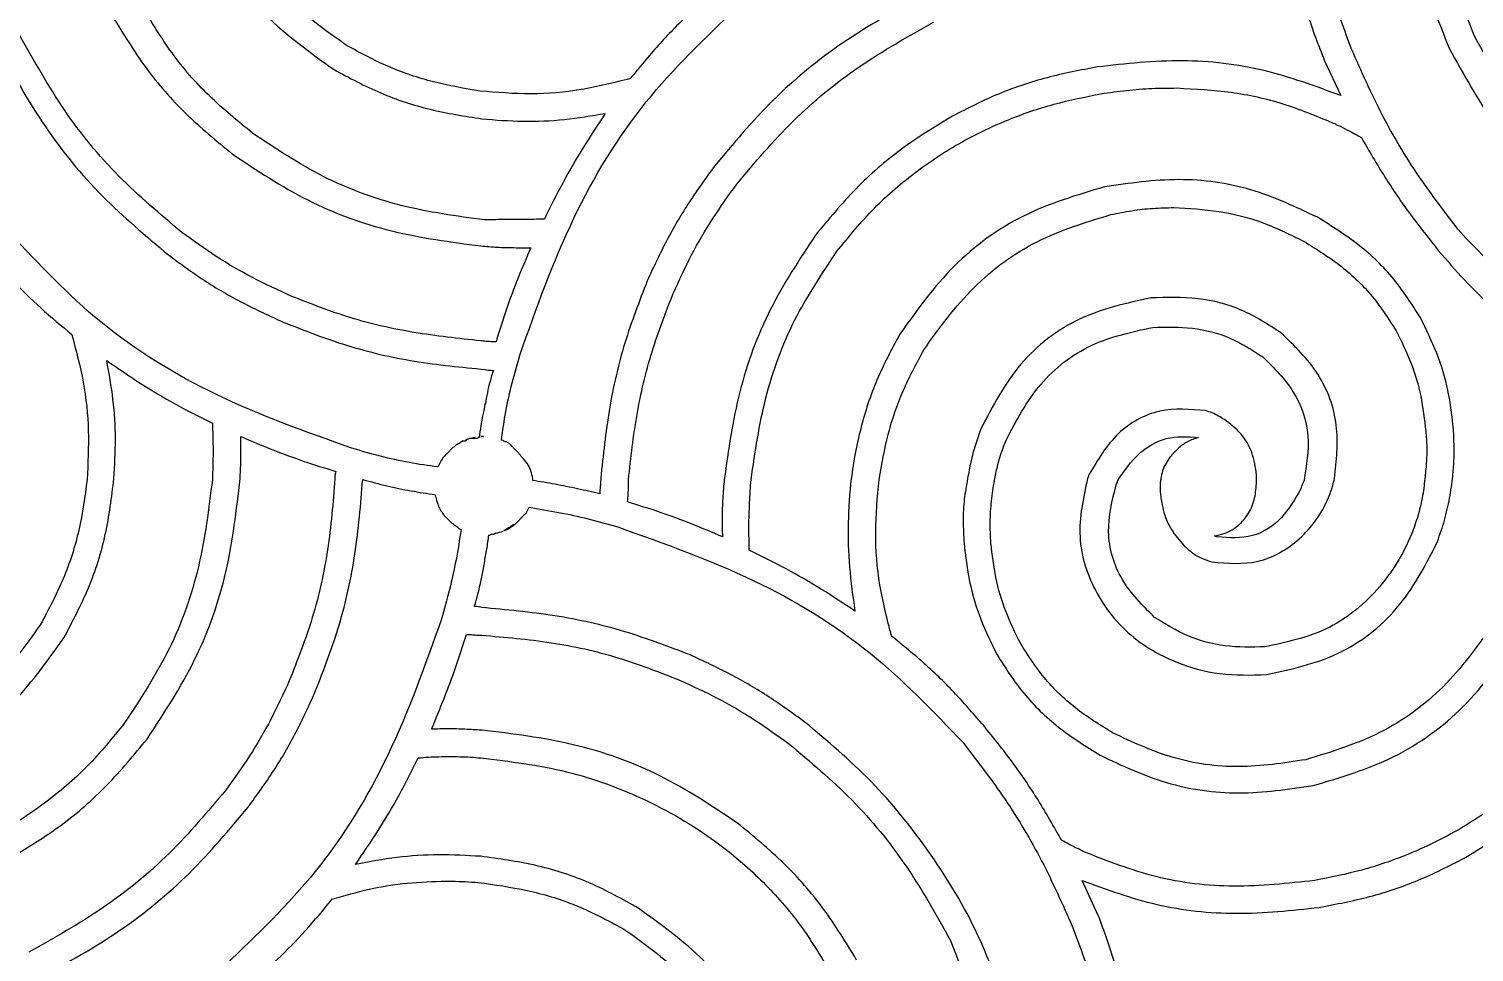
# Model space of a CAD drawing. Extents: x 0 to 371, y 0 to 260.
# Drawn here: x 85.88 to 128.61, y 94.83 to 122.12 of the extents above; entities that cross this region are included whole.
import ezdxf

# ---------------------------------------------------------------- set-up
doc = ezdxf.new("R2010")
doc.units = 0
doc.layers.add('Layer_1', color=7, linetype='CONTINUOUS')

msp = doc.modelspace()

# ---------------------------------------------------------------- linework, layer by layer
at = {"layer": 'Layer_1', "color": 7}
for points in [[(124.195518, 121.179373), (124.671459, 120.147395)], [(99.377396, 111.01927), (99.377396, 111.045625)], [(98.769163, 109.934582), (98.742292, 109.934582), (98.715937, 109.934582)], [(98.795519, 109.960937), (98.821874, 109.960937)], [(98.980521, 110.013647), (98.954165, 110.013647)], [(99.112812, 110.013647), (99.086457, 110.013647), (99.060102, 110.013647), (99.006876, 110.013647)], [(99.192394, 110.040002), (99.166038, 110.040002)], [(99.324685, 110.066873), (99.245104, 110.066873)], [(99.880207, 109.960937), (99.853852, 109.960937)], [(100.250727, 109.696353), (100.171146, 109.775419), (100.118435, 109.828645)], [(98.398644, 109.722709), (98.266352, 109.590417)], [(100.779894, 108.770312), (100.779894, 108.823022)], [(122.184788, 108.796667), (122.184788, 108.928959)], [(100.462084, 107.685623), (100.541665, 107.764689)], [(100.594376, 107.817915), (100.673957, 107.976562), (100.673957, 107.976562)], [(100.250727, 107.47375), (100.277082, 107.500105), (100.356663, 107.579687)], [(99.483332, 107.156457), (99.509687, 107.156457)], [(117.501354, 95.911665), (117.025413, 96.943127)]]:
    msp.add_lwpolyline(points, dxfattribs=at)
for points in [[(119.832478, 120.371672)], [(119.735842, 116.835452)], [(92.15458, 110.066873)], [(98.715937, 109.934582)], [(99.008942, 110.016232)], [(99.304532, 110.077726)], [(95.75281, 108.796667)], [(100.224372, 107.47375)], [(98.821874, 104.219169)], [(98.319062, 100.608019)], [(98.213126, 96.92349)]]:
    msp.add_lwpolyline(points, close=True, dxfattribs=at)
for points, knots in [([(126.682705, 132.50323), (126.502097, 131.241141), (126.142424, 128.727741), (126.527786, 124.958253), (127.432894, 122.665202), (127.87333, 121.549377)], [0, 0, 0, 0, 3.817741, 7.602876, 11.19059, 11.19059, 11.19059, 11.19059]), ([(128.613854, 121.919897), (128.185827, 123.022584), (127.304519, 125.293021), (126.984326, 129.023116), (127.382311, 131.499637), (127.581875, 132.741458)], [0, 0, 0, 0, 3.536436, 7.28153, 11.048228, 11.048228, 11.048228, 11.048228]), ([(90.540209, 126.973335), (90.787374, 126.156789), (91.27914, 124.532166), (92.808948, 122.41169), (94.20088, 121.418034), (94.905834, 120.91479)], [0, 0, 0, 0, 2.54814, 5.069855, 7.657553, 7.657553, 7.657553, 7.657553]), ([(95.276354, 121.628958), (94.633986, 122.08803), (93.36206, 122.997017), (91.961497, 124.931037), (91.508345, 126.415111), (91.281249, 127.158853)], [0, 0, 0, 0, 2.359118, 4.671187, 6.993908, 6.993908, 6.993908, 6.993908]), ([(124.989268, 121.523022), (124.783498, 122.077503), (124.363987, 123.207944), (123.945323, 125.011672), (123.795552, 126.257839), (123.719062, 126.89427)], [0, 0, 0, 0, 1.773057, 3.6148, 5.537175, 5.537175, 5.537175, 5.537175]), ([(106.309788, 123.375105), (105.994895, 123.100777), (105.360333, 122.547961), (104.476067, 121.636327), (103.935257, 120.979639), (103.663955, 120.650206)], [0, 0, 0, 0, 1.252549, 2.524089, 3.804093, 3.804093, 3.804093, 3.804093]), ([(112.262913, 123.084167), (111.475333, 122.645181), (109.911929, 121.773761), (107.839861, 120.075605), (106.71015, 118.725677), (106.150626, 118.057083)], [0, 0, 0, 0, 2.701966, 5.363601, 7.975465, 7.975465, 7.975465, 7.975465]), ([(123.480834, 123.34875), (123.545691, 123.097776), (123.673899, 122.601652), (123.91319, 121.877274), (124.101831, 121.410963), (124.195518, 121.179373)], [0, 0, 0, 0, 0.777527, 1.537008, 2.286358, 2.286358, 2.286358, 2.286358]), ([(92.498229, 119.035835), (92.058829, 119.393919), (91.186581, 120.104747), (90.073463, 121.380558), (89.50258, 122.340082), (89.217293, 122.819583)], [0, 0, 0, 0, 1.698781, 3.372238, 5.043883, 5.043883, 5.043883, 5.043883]), ([(100.409374, 112.500834), (100.891405, 113.861334), (101.824533, 116.495023), (103.960063, 120.013999), (105.862279, 121.831381), (106.785729, 122.713647)], [0, 0, 0, 0, 4.325799, 8.373986, 12.193383, 12.193383, 12.193383, 12.193383]), ([(88.370832, 122.475419), (88.68217, 121.962861), (89.303732, 120.93958), (90.49728, 119.577345), (91.423968, 118.812328), (91.889997, 118.427603)], [0, 0, 0, 0, 1.796894, 3.587356, 5.398685, 5.398685, 5.398685, 5.398685]), ([(106.812084, 117.527917), (107.349209, 118.167406), (108.429688, 119.453801), (110.405111, 121.067322), (111.887291, 121.898592), (112.632917, 122.316772)], [0, 0, 0, 0, 2.50184, 5.032695, 7.594725, 7.594725, 7.594725, 7.594725]), ([(90.407917, 116.099064), (89.768428, 116.636189), (88.482034, 117.716668), (86.868512, 119.692091), (86.037242, 121.17427), (85.619062, 121.919897)], [0, 0, 0, 0, 2.50184, 5.032695, 7.594725, 7.594725, 7.594725, 7.594725]), ([(133.402709, 116.099064), (132.763219, 116.636189), (131.476825, 117.716668), (129.863303, 119.692091), (129.032033, 121.17427), (128.613854, 121.919897)], [0, 0, 0, 0, 2.50184, 5.032695, 7.594725, 7.594725, 7.594725, 7.594725]), ([(84.983959, 121.549377), (85.422939, 120.761835), (86.294333, 119.19853), (87.992566, 117.126696), (89.342455, 115.997089), (90.011042, 115.437605)], [0, 0, 0, 0, 2.701851, 5.363294, 7.97507, 7.97507, 7.97507, 7.97507]), ([(99.218749, 120.279687), (98.759934, 120.359318), (97.840356, 120.51892), (96.507403, 120.965564), (95.68593, 121.408244), (95.276354, 121.628958)], [0, 0, 0, 0, 1.396029, 2.79799, 4.192053, 4.192053, 4.192053, 4.192053]), ([(128.216979, 116.099064), (127.791566, 116.649907), (126.937414, 117.755901), (125.851951, 119.574628), (125.278614, 120.869527), (124.989268, 121.523022)], [0, 0, 0, 0, 2.086879, 4.19008, 6.332929, 6.332929, 6.332929, 6.332929]), ([(127.87333, 121.549377), (128.312309, 120.761835), (129.183704, 119.19853), (130.881937, 117.126696), (132.231826, 115.997089), (132.900413, 115.437605)], [0, 0, 0, 0, 2.701851, 5.363294, 7.97507, 7.97507, 7.97507, 7.97507]), ([(117.474999, 120.993855), (116.976639, 120.898747), (115.982379, 120.709001), (114.537849, 120.226947), (113.638472, 119.768022), (113.188955, 119.538647)], [0, 0, 0, 0, 1.521205, 3.0349, 4.547437, 4.547437, 4.547437, 4.547437]), ([(124.671459, 120.147395), (123.924813, 120.423032), (122.414809, 120.980476), (119.955737, 121.268489), (118.311124, 121.08642), (117.474999, 120.993855)], [0, 0, 0, 0, 2.382382, 4.818091, 7.337064, 7.337064, 7.337064, 7.337064]), ([(94.905834, 120.91479), (95.358999, 120.671228), (96.266261, 120.183604), (97.744078, 119.703082), (98.762159, 119.540776), (99.271459, 119.459581)], [0, 0, 0, 0, 1.541296, 3.085767, 4.63181, 4.63181, 4.63181, 4.63181]), ([(103.663955, 120.650206), (103.182505, 120.528493), (102.218115, 120.284689), (100.717948, 120.157894), (99.720084, 120.238959), (99.218749, 120.279687)], [0, 0, 0, 0, 1.488322, 2.98125, 4.488631, 4.488631, 4.488631, 4.488631]), ([(109.775727, 115.543542), (110.133161, 115.982103), (110.842792, 116.852799), (112.130225, 117.945978), (113.467281, 118.813416), (114.83345, 119.458701), (116.183549, 119.921112), (117.115142, 120.107108), (117.580935, 120.200105)], [0, 0, 0, 0, 1.694248, 3.363666, 5.041543, 6.462666, 7.886398, 9.310103, 9.310103, 9.310103, 9.310103]), ([(117.580935, 120.200105), (117.833182, 120.23691), (118.333916, 120.309972), (119.08609, 120.367747), (119.584846, 120.37037), (119.832478, 120.371672)], [0, 0, 0, 0, 0.764629, 1.517859, 2.26062, 2.26062, 2.26062, 2.26062]), ([(119.832478, 120.371672), (120.366013, 120.343801), (121.421911, 120.288642), (122.968228, 119.949296), (123.929281, 119.551386), (124.406875, 119.353645)], [0, 0, 0, 0, 1.601314, 3.169101, 4.717874, 4.717874, 4.717874, 4.717874]), ([(99.271459, 119.459581), (99.67879, 119.427846), (100.493169, 119.364397), (101.718737, 119.416776), (102.52218, 119.551188), (102.922915, 119.618228)], [0, 0, 0, 0, 1.225051, 2.449256, 3.667467, 3.667467, 3.667467, 3.667467]), ([(102.922915, 119.618228), (102.705583, 119.287621), (102.268406, 118.622586), (101.66361, 117.582393), (101.304493, 116.859957), (101.123542, 116.495939)], [0, 0, 0, 0, 1.186835, 2.387384, 3.60669, 3.60669, 3.60669, 3.60669]), ([(113.188955, 119.538647), (112.676366, 119.227341), (111.653027, 118.605846), (110.290473, 117.412637), (109.525382, 116.485998), (109.140624, 116.019998)], [0, 0, 0, 0, 1.796934, 3.587419, 5.398736, 5.398736, 5.398736, 5.398736]), ([(124.406875, 119.353645), (124.508522, 119.308315), (124.708622, 119.219081), (124.99591, 119.061086), (125.185175, 118.956205), (125.280207, 118.903544)], [0, 0, 0, 0, 0.333736, 0.656986, 0.982968, 0.982968, 0.982968, 0.982968]), ([(99.35104, 116.469583), (98.525453, 116.583108), (96.885945, 116.808553), (94.543305, 117.67296), (93.178709, 118.582351), (92.498229, 119.035835)], [0, 0, 0, 0, 2.496034, 4.956791, 7.404469, 7.404469, 7.404469, 7.404469]), ([(125.280207, 118.903544), (125.507296, 118.512538), (125.959845, 117.733334), (126.72236, 116.620987), (127.278362, 115.919552), (127.55552, 115.569897)], [0, 0, 0, 0, 1.356194, 2.702651, 4.040972, 4.040972, 4.040972, 4.040972]), ([(91.889997, 118.427603), (92.618435, 117.942153), (94.080855, 116.967559), (96.597504, 116.051566), (98.35819, 115.819226), (99.245104, 115.702189)], [0, 0, 0, 0, 2.619892, 5.259724, 7.939254, 7.939254, 7.939254, 7.939254]), ([(106.150626, 118.057083), (105.899052, 117.709408), (105.389803, 117.005623), (104.724985, 115.872186), (104.352975, 115.071901), (104.166251, 114.67021)], [0, 0, 0, 0, 1.287007, 2.605232, 3.933695, 3.933695, 3.933695, 3.933695]), ([(104.933645, 114.300207), (105.109529, 114.682102), (105.459423, 115.441822), (106.088606, 116.522109), (106.571794, 117.193857), (106.812084, 117.527917)], [0, 0, 0, 0, 1.260923, 2.508409, 3.742495, 3.742495, 3.742495, 3.742495]), ([(123.983645, 116.549165), (123.33977, 116.852894), (122.044115, 117.464081), (119.859461, 117.76524), (118.416979, 117.554832), (117.686872, 117.448335)], [0, 0, 0, 0, 2.127579, 4.281279, 6.488593, 6.488593, 6.488593, 6.488593]), ([(117.686872, 117.448335), (116.869754, 117.206266), (115.24159, 116.723927), (113.124915, 115.183911), (112.131183, 113.789199), (111.62781, 113.08271)], [0, 0, 0, 0, 2.544261, 5.069616, 7.661989, 7.661989, 7.661989, 7.661989]), ([(117.871874, 116.62823), (118.078476, 116.67022), (118.489645, 116.753785), (119.113326, 116.823014), (119.528938, 116.831318), (119.735842, 116.835452)], [0, 0, 0, 0, 0.632289, 1.258348, 1.878993, 1.878993, 1.878993, 1.878993]), ([(119.735842, 116.835452), (120.185636, 116.811966), (121.080801, 116.765225), (122.389869, 116.427416), (123.18818, 116.031939), (123.58677, 115.83448)], [0, 0, 0, 0, 1.349252, 2.685235, 4.017437, 4.017437, 4.017437, 4.017437]), ([(101.123542, 116.495939), (100.913543, 116.4903), (100.503397, 116.479288), (99.912375, 116.486518), (99.531643, 116.475032), (99.35104, 116.469583)], [0, 0, 0, 0, 0.630175, 1.230779, 1.77278, 1.77278, 1.77278, 1.77278]), ([(112.341979, 112.633125), (112.80565, 113.274855), (113.721397, 114.542265), (115.648809, 115.948462), (117.129796, 116.401318), (117.871874, 116.62823)], [0, 0, 0, 0, 2.366487, 4.673792, 6.990994, 6.990994, 6.990994, 6.990994]), ([(127.026354, 113.585522), (126.777558, 113.973904), (126.271093, 114.764522), (125.227939, 115.768712), (124.403657, 116.285723), (123.983645, 116.549165)], [0, 0, 0, 0, 1.380479, 2.810201, 4.295596, 4.295596, 4.295596, 4.295596]), ([(95.435001, 109.722709), (94.075722, 110.206031), (91.451332, 111.139191), (87.963908, 113.26534), (86.185381, 115.159645), (85.328124, 116.072708)], [0, 0, 0, 0, 4.323942, 8.348332, 12.093101, 12.093101, 12.093101, 12.093101]), ([(93.636144, 114.220625), (93.254208, 114.396515), (92.494377, 114.746433), (91.41388, 115.37555), (90.74202, 115.858769), (90.407917, 116.099064)], [0, 0, 0, 0, 1.261043, 2.508744, 3.74294, 3.74294, 3.74294, 3.74294]), ([(109.140624, 116.019998), (108.668837, 115.305927), (107.718233, 113.867142), (106.813273, 111.398837), (106.566395, 109.668154), (106.44208, 108.796667)], [0, 0, 0, 0, 2.561757, 5.161691, 7.79882, 7.79882, 7.79882, 7.79882]), ([(123.58677, 115.83448), (123.9646, 115.599103), (124.705054, 115.137823), (125.640662, 114.241628), (126.091417, 113.534822), (126.312185, 113.188647)], [0, 0, 0, 0, 1.333712, 2.613745, 3.842465, 3.842465, 3.842465, 3.842465]), ([(138.429792, 109.722709), (137.069002, 110.206481), (134.43441, 111.143102), (130.92198, 113.285643), (129.100105, 115.18054), (128.216979, 116.099064)], [0, 0, 0, 0, 4.327962, 8.379261, 12.190518, 12.190518, 12.190518, 12.190518]), ([(84.613955, 115.569897), (84.868472, 115.274693), (85.380696, 114.680586), (86.232743, 113.851809), (86.844745, 113.340806), (87.153852, 113.08271)], [0, 0, 0, 0, 1.168937, 2.352526, 3.560394, 3.560394, 3.560394, 3.560394]), ([(90.011042, 115.437605), (90.357967, 115.180996), (91.057574, 114.663518), (92.196708, 114.006802), (92.996438, 113.63825), (93.397915, 113.45323)], [0, 0, 0, 0, 1.293785, 2.609043, 3.934954, 3.934954, 3.934954, 3.934954]), ([(99.245104, 115.702189), (99.406353, 115.687947), (99.732337, 115.659155), (100.226909, 115.64987), (100.559446, 115.649609), (100.726667, 115.649478)], [0, 0, 0, 0, 0.485489, 0.981475, 1.48318, 1.48318, 1.48318, 1.48318]), ([(100.726667, 115.649478), (100.597468, 115.353728), (100.336442, 114.756209), (99.993078, 113.828516), (99.795217, 113.192725), (99.695205, 112.871353)], [0, 0, 0, 0, 0.96809, 1.955878, 2.965508, 2.965508, 2.965508, 2.965508]), ([(107.23583, 108.796667), (107.355222, 109.608711), (107.592609, 111.223307), (108.434503, 113.532596), (109.330452, 114.875925), (109.775727, 115.543542)], [0, 0, 0, 0, 2.45932, 4.88989, 7.291338, 7.291338, 7.291338, 7.291338]), ([(127.55552, 115.569897), (127.810037, 115.274693), (128.322261, 114.680586), (129.174308, 113.851809), (129.78631, 113.340806), (130.095417, 113.08271)], [0, 0, 0, 0, 1.168937, 2.352526, 3.560394, 3.560394, 3.560394, 3.560394]), ([(104.166251, 114.67021), (103.930678, 114.061982), (103.452967, 112.828573), (103.003549, 110.860538), (102.862264, 109.508556), (102.790624, 108.823022)], [0, 0, 0, 0, 1.954953, 3.964393, 6.031377, 6.031377, 6.031377, 6.031377]), ([(99.245104, 112.897709), (98.584285, 112.967807), (97.282433, 113.105904), (95.392263, 113.530297), (94.21398, 113.993479), (93.636144, 114.220625)], [0, 0, 0, 0, 1.993065, 3.926454, 5.787037, 5.787037, 5.787037, 5.787037]), ([(103.610729, 108.796667), (103.682446, 109.440789), (103.82416, 110.713588), (104.26283, 112.563635), (104.712238, 113.727039), (104.933645, 114.300207)], [0, 0, 0, 0, 1.943386, 3.84017, 5.682105, 5.682105, 5.682105, 5.682105]), ([(119.062499, 114.167915), (118.337986, 114.00947), (116.896232, 113.69417), (115.071575, 112.286612), (114.38354, 110.970498), (114.035415, 110.304586)], [0, 0, 0, 0, 2.206894, 4.391638, 6.62917, 6.62917, 6.62917, 6.62917]), ([(122.898957, 113.135937), (122.525196, 113.377973), (121.773318, 113.864868), (120.435585, 114.206771), (119.524406, 114.180986), (119.062499, 114.167915)], [0, 0, 0, 0, 1.329611, 2.674722, 4.057669, 4.057669, 4.057669, 4.057669]), ([(93.397915, 113.45323), (94.019202, 113.20879), (95.280971, 112.712357), (97.294382, 112.24965), (98.678336, 112.117832), (99.377396, 112.051248)], [0, 0, 0, 0, 2.001068, 4.063969, 6.169537, 6.169537, 6.169537, 6.169537]), ([(114.776455, 109.960937), (115.079381, 110.537022), (115.677188, 111.67389), (117.247413, 112.896462), (118.491734, 113.16169), (119.115209, 113.294584)], [0, 0, 0, 0, 1.939237, 3.826964, 5.722687, 5.722687, 5.722687, 5.722687]), ([(119.115209, 113.294584), (119.507114, 113.304012), (120.279896, 113.322603), (121.413213, 113.03351), (122.052304, 112.624459), (122.36979, 112.421252)], [0, 0, 0, 0, 1.173339, 2.313662, 3.43938, 3.43938, 3.43938, 3.43938]), ([(128.005621, 110.27823), (127.961865, 110.662097), (127.874531, 111.428266), (127.537122, 112.543737), (127.197088, 113.237284), (127.026354, 113.585522)], [0, 0, 0, 0, 1.157468, 2.310219, 3.472746, 3.472746, 3.472746, 3.472746]), ([(87.153852, 113.08271), (87.277267, 112.616923), (87.524441, 111.684047), (87.67757, 110.239527), (87.628106, 109.27679), (87.603437, 108.796667)], [0, 0, 0, 0, 1.444352, 2.892737, 4.333651, 4.333651, 4.333651, 4.333651]), ([(99.695205, 112.871353), (99.648473, 112.871428), (99.551018, 112.871585), (99.40048, 112.876714), (99.29764, 112.89061), (99.245104, 112.897709)], [0, 0, 0, 0, 0.140215, 0.292407, 0.451348, 0.451348, 0.451348, 0.451348]), ([(111.62781, 113.08271), (111.390682, 112.640346), (110.916125, 111.755052), (110.450148, 110.314106), (110.178641, 108.894964), (110.088713, 107.519132), (110.123865, 106.207427), (110.244505, 105.341139), (110.304893, 104.907498)], [0, 0, 0, 0, 1.503159, 3.008232, 4.52133, 5.82768, 7.137317, 8.449956, 8.449956, 8.449956, 8.449956]), ([(124.486457, 108.823022), (124.544776, 109.350122), (124.662534, 110.414448), (124.087003, 111.999209), (123.297678, 112.754439), (122.898957, 113.135937)], [0, 0, 0, 0, 1.577662, 3.185635, 4.827022, 4.827022, 4.827022, 4.827022]), ([(126.312185, 113.188647), (126.465328, 112.877687), (126.769994, 112.259058), (127.06557, 111.25815), (127.144987, 110.571484), (127.185, 110.22552)], [0, 0, 0, 0, 1.038734, 2.066479, 3.110095, 3.110095, 3.110095, 3.110095]), ([(99.853852, 109.960937), (99.894522, 110.243723), (99.976323, 110.812504), (100.162524, 111.661013), (100.326688, 112.219523), (100.409374, 112.500834)], [0, 0, 0, 0, 0.856909, 1.723537, 2.60302, 2.60302, 2.60302, 2.60302]), ([(111.019062, 108.796667), (111.09843, 109.244452), (111.257133, 110.139847), (111.700273, 111.434544), (112.128429, 112.234255), (112.341979, 112.633125)], [0, 0, 0, 0, 1.363155, 2.725773, 4.081693, 4.081693, 4.081693, 4.081693]), ([(122.36979, 112.421252), (122.698272, 112.096502), (123.350998, 111.451191), (123.805494, 110.102851), (123.659146, 109.211248), (123.58677, 108.770312)], [0, 0, 0, 0, 1.374248, 2.730763, 4.057986, 4.057986, 4.057986, 4.057986]), ([(88.397187, 108.823022), (88.42017, 109.212908), (88.466163, 109.993158), (88.392334, 111.164804), (88.25456, 111.932738), (88.18583, 112.315832)], [0, 0, 0, 0, 1.170998, 2.343428, 3.510535, 3.510535, 3.510535, 3.510535]), ([(88.18583, 112.315832), (88.51185, 112.08921), (89.170553, 111.631334), (90.212754, 111.010987), (90.941392, 110.646792), (91.307604, 110.463748)], [0, 0, 0, 0, 1.190936, 2.406212, 3.634185, 3.634185, 3.634185, 3.634185]), ([(99.377396, 112.051248), (99.403703, 112.04411), (99.455724, 112.029995), (99.536151, 112.02462), (99.589169, 112.024458), (99.615624, 112.024377)], [0, 0, 0, 0, 0.08158, 0.161318, 0.240727, 0.240727, 0.240727, 0.240727]), ([(99.615624, 112.024377), (99.581978, 111.916327), (99.514016, 111.698075), (99.435499, 111.36209), (99.396805, 111.133788), (99.377396, 111.01927)], [0, 0, 0, 0, 0.339427, 0.685611, 1.034027, 1.034027, 1.034027, 1.034027]), ([(99.377396, 111.045625), (99.352786, 110.933398), (99.304137, 110.711549), (99.244881, 110.375753), (99.209971, 110.152443), (99.192394, 110.040002)], [0, 0, 0, 0, 0.344647, 0.681297, 1.022721, 1.022721, 1.022721, 1.022721]), ([(120.676354, 110.833752), (120.21835, 110.873897), (119.291121, 110.955172), (117.977361, 110.21629), (117.488573, 109.384048), (117.23677, 108.955314)], [0, 0, 0, 0, 1.356337, 2.745907, 4.222353, 4.222353, 4.222353, 4.222353]), ([(121.231875, 110.569169), (121.174641, 110.604759), (121.057358, 110.677688), (120.871852, 110.768233), (120.740562, 110.812234), (120.676354, 110.833752)], [0, 0, 0, 0, 0.202151, 0.414237, 0.617239, 0.617239, 0.617239, 0.617239]), ([(91.307604, 110.463748), (91.31466, 110.278553), (91.328769, 109.908241), (91.328769, 109.352174), (91.31466, 108.981862), (91.307604, 108.796667)], [0, 0, 0, 0, 0.555958, 1.111683, 1.667641, 1.667641, 1.667641, 1.667641]), ([(114.035415, 110.304586), (113.977179, 110.144019), (113.860605, 109.822603), (113.728798, 109.326831), (113.668584, 108.990723), (113.63854, 108.823022)], [0, 0, 0, 0, 0.512246, 1.025391, 1.536387, 1.536387, 1.536387, 1.536387]), ([(122.184788, 108.928959), (122.149829, 109.154851), (122.081976, 109.593294), (121.745573, 110.179783), (121.402843, 110.439575), (121.231875, 110.569169)], [0, 0, 0, 0, 0.682348, 1.324395, 1.963469, 1.963469, 1.963469, 1.963469]), ([(127.97875, 108.823022), (127.992967, 108.981976), (128.021536, 109.301395), (128.026363, 109.787507), (128.012591, 110.113325), (128.005621, 110.27823)], [0, 0, 0, 0, 0.478613, 0.961775, 1.45692, 1.45692, 1.45692, 1.45692]), ([(92.127709, 108.823022), (92.134864, 108.957922), (92.149377, 109.231535), (92.154283, 109.646368), (92.154481, 109.926066), (92.15458, 110.066873)], [0, 0, 0, 0, 0.405228, 0.82191, 1.244345, 1.244345, 1.244345, 1.244345]), ([(92.15458, 110.066873), (92.456668, 109.937934), (93.063598, 109.67888), (93.999232, 109.333636), (94.637386, 109.135014), (94.95906, 109.034895)], [0, 0, 0, 0, 0.985276, 1.979536, 2.990115, 2.990115, 2.990115, 2.990115]), ([(98.715937, 109.934582), (98.700456, 109.92593), (98.670945, 109.909437), (98.628092, 109.88121), (98.595458, 109.855669), (98.563144, 109.851114), (98.551452, 109.832503), (98.51767, 109.828079), (98.484394, 109.795391), (98.446024, 109.754337), (98.414502, 109.733294), (98.398644, 109.722709)], [0, 0, 0, 0, 0.053143, 0.101304, 0.154447, 0.175152, 0.193767, 0.214472, 0.271333, 0.327498, 0.384359, 0.384359, 0.384359, 0.384359]), ([(98.715937, 109.934582), (98.709074, 109.9348), (98.696831, 109.93519), (98.681005, 109.92604), (98.650911, 109.901524), (98.685797, 109.913223), (98.694932, 109.929951), (98.708707, 109.932988), (98.715937, 109.934582)], [0, 0, 0, 0, 0.019575, 0.034916, 0.061983, 0.082733, 0.101519, 0.122268, 0.122268, 0.122268, 0.122268]), ([(98.821874, 109.960937), (98.815799, 109.954276), (98.806294, 109.943856), (98.787655, 109.933582), (98.775819, 109.934222), (98.769163, 109.934582)], [0, 0, 0, 0, 0.026976, 0.042203, 0.061771, 0.061771, 0.061771, 0.061771]), ([(98.954165, 110.013647), (98.938855, 110.01245), (98.911563, 110.010317), (98.878317, 109.993551), (98.851011, 109.987848), (98.827834, 109.983111), (98.815883, 109.965114), (98.802543, 109.962378), (98.795519, 109.960937)], [0, 0, 0, 0, 0.045619, 0.081318, 0.10962, 0.130325, 0.14894, 0.169645, 0.169645, 0.169645, 0.169645]), ([(99.006876, 110.013647), (99.006992, 110.014045), (99.007222, 110.014831), (99.008421, 110.015157), (99.010588, 110.019178), (98.997599, 110.013598), (98.990485, 110.014262), (98.983835, 110.013852), (98.980521, 110.013647)], [0, 0, 0, 0, 0.001161, 0.002291, 0.003408, 0.012953, 0.022488, 0.031965, 0.031965, 0.031965, 0.031965]), ([(99.008942, 110.016232), (99.014833, 110.017199), (99.027005, 110.019196), (99.0422, 110.025442), (99.071528, 110.044709), (99.035444, 110.038692), (99.016571, 110.035105), (99.011428, 110.022383), (99.008942, 110.016232)], [0, 0, 0, 0, 0.017369, 0.035891, 0.057474, 0.081226, 0.100817, 0.119155, 0.119155, 0.119155, 0.119155]), ([(99.166038, 110.040002), (99.164349, 110.032875), (99.160914, 110.018382), (99.136202, 110.013576), (99.121116, 110.013622), (99.112812, 110.013647)], [0, 0, 0, 0, 0.020209, 0.041098, 0.066674, 0.066674, 0.066674, 0.066674]), ([(99.245104, 110.066873), (99.251777, 110.067783), (99.265305, 110.069628), (99.284175, 110.077931), (99.297842, 110.077794), (99.304532, 110.077726)], [0, 0, 0, 0, 0.020149, 0.040847, 0.060698, 0.060698, 0.060698, 0.060698]), ([(99.304532, 110.077726), (99.306791, 110.07718), (99.311519, 110.076035), (99.318486, 110.072431), (99.322532, 110.068803), (99.324685, 110.066873)], [0, 0, 0, 0, 0.006958, 0.014564, 0.023215, 0.023215, 0.023215, 0.023215]), ([(100.012499, 109.907711), (99.996797, 109.909248), (99.966055, 109.912259), (99.923938, 109.936977), (99.895552, 109.95253), (99.880207, 109.960937)], [0, 0, 0, 0, 0.046733, 0.091501, 0.144175, 0.144175, 0.144175, 0.144175]), ([(100.118435, 109.828645), (100.109429, 109.83759), (100.090372, 109.856518), (100.055672, 109.884338), (100.027845, 109.899402), (100.012499, 109.907711)], [0, 0, 0, 0, 0.038081, 0.080573, 0.132824, 0.132824, 0.132824, 0.132824]), ([(114.43229, 108.770312), (114.460377, 108.908837), (114.515794, 109.182157), (114.62674, 109.581661), (114.72686, 109.835297), (114.776455, 109.960937)], [0, 0, 0, 0, 0.424009, 0.8366, 1.2416, 1.2416, 1.2416, 1.2416]), ([(118.110102, 108.823022), (118.288869, 109.077132), (118.647025, 109.586234), (119.497541, 110.107188), (120.139696, 110.062593), (120.464997, 110.040002)], [0, 0, 0, 0, 0.929904, 1.863034, 2.821039, 2.821039, 2.821039, 2.821039]), ([(120.464997, 110.040002), (120.353829, 110.003203), (120.131387, 109.929568), (119.847457, 109.718268), (119.694164, 109.54446), (119.61802, 109.458125)], [0, 0, 0, 0, 0.349447, 0.699231, 1.044459, 1.044459, 1.044459, 1.044459]), ([(127.185, 110.22552), (127.197484, 110.067181), (127.222282, 109.752668), (127.206323, 109.283528), (127.174423, 108.975414), (127.158645, 108.823022)], [0, 0, 0, 0, 0.476174, 0.945835, 1.405453, 1.405453, 1.405453, 1.405453]), ([(97.975413, 109.167187), (97.692583, 109.207859), (97.123678, 109.289671), (96.274991, 109.475841), (95.716356, 109.64002), (95.435001, 109.722709)], [0, 0, 0, 0, 0.857041, 1.723912, 2.603523, 2.603523, 2.603523, 2.603523]), ([(98.266352, 109.590417), (98.225528, 109.55153), (98.142936, 109.472857), (98.054111, 109.323415), (98.001862, 109.219691), (97.975413, 109.167187)], [0, 0, 0, 0, 0.168378, 0.340647, 0.517242, 0.517242, 0.517242, 0.517242]), ([(100.462084, 109.458125), (100.442367, 109.48501), (100.401449, 109.540801), (100.328433, 109.618305), (100.276948, 109.670016), (100.250727, 109.696353)], [0, 0, 0, 0, 0.099931, 0.207379, 0.318905, 0.318905, 0.318905, 0.318905]), ([(100.779894, 108.823022), (100.765922, 108.900526), (100.737896, 109.055989), (100.626716, 109.274442), (100.518002, 109.395736), (100.462084, 109.458125)], [0, 0, 0, 0, 0.235376, 0.472138, 0.722905, 0.722905, 0.722905, 0.722905]), ([(119.61802, 109.458125), (119.575761, 109.394549), (119.490886, 109.266863), (119.394745, 109.053665), (119.367286, 108.900346), (119.353437, 108.823022)], [0, 0, 0, 0, 0.228959, 0.459846, 0.694772, 0.694772, 0.694772, 0.694772]), ([(94.95906, 109.034895), (94.951987, 109.010879), (94.93858, 108.965358), (94.932587, 108.893739), (94.932665, 108.847204), (94.932705, 108.823022)], [0, 0, 0, 0, 0.074913, 0.141994, 0.21457, 0.21457, 0.21457, 0.21457]), ([(87.603437, 108.796667), (87.536518, 108.296084), (87.402703, 107.295085), (86.937506, 105.845331), (86.464143, 104.955089), (86.22781, 104.510623)], [0, 0, 0, 0, 1.513325, 3.026145, 4.534517, 4.534517, 4.534517, 4.534517]), ([(86.915624, 104.113748), (87.174823, 104.601803), (87.693201, 105.577874), (88.192082, 107.172692), (88.328704, 108.271987), (88.397187, 108.823022)], [0, 0, 0, 0, 1.655627, 3.311125, 4.974999, 4.974999, 4.974999, 4.974999]), ([(91.307604, 108.796667), (91.200687, 107.931958), (90.988092, 106.212564), (90.124137, 103.747425), (89.18305, 102.313416), (88.714997, 101.600207)], [0, 0, 0, 0, 2.610138, 5.190017, 7.742731, 7.742731, 7.742731, 7.742731]), ([(89.376455, 101.12375), (89.877561, 101.889113), (90.882984, 103.424746), (91.814457, 106.059559), (92.022907, 107.898476), (92.127709, 108.823022)], [0, 0, 0, 0, 2.738092, 5.493738, 8.280049, 8.280049, 8.280049, 8.280049]), ([(94.932705, 108.823022), (94.8752, 108.120171), (94.761863, 106.73494), (94.318277, 104.719602), (93.825604, 103.462688), (93.582917, 102.843542)], [0, 0, 0, 0, 2.114459, 4.167329, 6.160255, 6.160255, 6.160255, 6.160255]), ([(94.350312, 102.526248), (94.60194, 103.176312), (95.113664, 104.498316), (95.575468, 106.610975), (95.693261, 108.062737), (95.75281, 108.796667)], [0, 0, 0, 0, 2.089101, 4.248504, 6.456336, 6.456336, 6.456336, 6.456336]), ([(95.75281, 108.796667), (95.990226, 108.731426), (96.462044, 108.601771), (97.178957, 108.458939), (97.657453, 108.384277), (97.895832, 108.347082)], [0, 0, 0, 0, 0.738448, 1.467523, 2.191318, 2.191318, 2.191318, 2.191318]), ([(102.764269, 108.373437), (102.544032, 108.424538), (102.104755, 108.526462), (101.443023, 108.658893), (101.000582, 108.733232), (100.779894, 108.770312)], [0, 0, 0, 0, 0.678238, 1.352795, 2.024117, 2.024117, 2.024117, 2.024117]), ([(102.790624, 108.823022), (102.789059, 108.772363), (102.785986, 108.672887), (102.768907, 108.523572), (102.765834, 108.424096), (102.764269, 108.373437)], [0, 0, 0, 0, 0.151991, 0.298453, 0.450443, 0.450443, 0.450443, 0.450443]), ([(103.584374, 108.135209), (103.591468, 108.211915), (103.605277, 108.361209), (103.610594, 108.582037), (103.610684, 108.725788), (103.610729, 108.796667)], [0, 0, 0, 0, 0.231035, 0.449667, 0.662316, 0.662316, 0.662316, 0.662316]), ([(106.44208, 108.796667), (106.426227, 108.611235), (106.394392, 108.238851), (106.372841, 107.673658), (106.383481, 107.294647), (106.388854, 107.10323)], [0, 0, 0, 0, 0.558305, 1.121186, 1.695539, 1.695539, 1.695539, 1.695539]), ([(107.182604, 106.706355), (107.177237, 106.941871), (107.166592, 107.409062), (107.188173, 108.106409), (107.219981, 108.567116), (107.23583, 108.796667)], [0, 0, 0, 0, 0.706629, 1.401736, 2.092012, 2.092012, 2.092012, 2.092012]), ([(111.389582, 104.166459), (111.260804, 104.667558), (111.002601, 105.672278), (110.876202, 107.23667), (110.971343, 108.275587), (111.019062, 108.796667)], [0, 0, 0, 0, 1.550462, 3.108724, 4.676749, 4.676749, 4.676749, 4.676749]), ([(113.63854, 108.823022), (113.601363, 108.61785), (113.52637, 108.203982), (113.495984, 107.564673), (113.520288, 107.13563), (113.532604, 106.918228)], [0, 0, 0, 0, 0.625041, 1.260818, 1.9139, 1.9139, 1.9139, 1.9139]), ([(114.326354, 106.918228), (114.315573, 107.127258), (114.294197, 107.541715), (114.33729, 108.161665), (114.400642, 108.567545), (114.43229, 108.770312)], [0, 0, 0, 0, 0.627466, 1.244117, 1.859713, 1.859713, 1.859713, 1.859713]), ([(117.18406, 108.823022), (117.058321, 108.250865), (116.805024, 107.098278), (117.372995, 105.349188), (118.457617, 104.08149), (119.780258, 103.361354), (121.098458, 102.990726), (122.012569, 103.015826), (122.475727, 103.028544)], [0, 0, 0, 0, 1.731203, 3.487438, 5.285215, 6.609014, 7.955642, 9.338713, 9.338713, 9.338713, 9.338713]), ([(117.23677, 108.955314), (117.229534, 108.944184), (117.213494, 108.919512), (117.204651, 108.871906), (117.191246, 108.840081), (117.18406, 108.823022)], [0, 0, 0, 0, 0.039476, 0.087505, 0.142997, 0.142997, 0.142997, 0.142997]), ([(119.168435, 104.72198), (118.813785, 105.071996), (118.110764, 105.765831), (117.678145, 107.240463), (117.914289, 108.177034), (118.03052, 108.63802)], [0, 0, 0, 0, 1.480055, 2.933911, 4.343136, 4.343136, 4.343136, 4.343136]), ([(118.03052, 108.63802), (118.039571, 108.657837), (118.05842, 108.699105), (118.082202, 108.761937), (118.101051, 108.803205), (118.110102, 108.823022)], [0, 0, 0, 0, 0.065343, 0.136074, 0.201417, 0.201417, 0.201417, 0.201417]), ([(119.353437, 108.823022), (119.346327, 108.787882), (119.332202, 108.718077), (119.327239, 108.611531), (119.327134, 108.540977), (119.327082, 108.505728)], [0, 0, 0, 0, 0.107401, 0.213354, 0.319138, 0.319138, 0.319138, 0.319138]), ([(120.861872, 106.362707), (121.321927, 106.321716), (122.253311, 106.238729), (123.53466, 106.990968), (124.150116, 107.842921), (124.375352, 108.427022), (124.435045, 108.621961), (124.469052, 108.754953), (124.486457, 108.823022)], [0, 0, 0, 0, 1.356337, 2.745907, 4.222353, 4.421742, 4.622772, 4.833539, 4.833539, 4.833539, 4.833539]), ([(121.681977, 107.47375), (121.790035, 107.593758), (122.007914, 107.835729), (122.157032, 108.310811), (122.175543, 108.634829), (122.184788, 108.796667)], [0, 0, 0, 0, 0.479683, 0.967182, 1.45365, 1.45365, 1.45365, 1.45365]), ([(127.158645, 108.823022), (127.136239, 108.633546), (127.091945, 108.258972), (126.954467, 107.710203), (126.620265, 106.745256), (125.833664, 105.480357), (124.297195, 104.244688), (123.048271, 103.98119), (122.4225, 103.849165)], [0, 0, 0, 0, 0.571886, 1.130561, 1.693003, 3.632311, 5.520235, 7.416086, 7.416086, 7.416086, 7.416086]), ([(123.58677, 108.770312), (123.575969, 108.74144), (123.553469, 108.6813), (123.514135, 108.59474), (123.491635, 108.5346), (123.480834, 108.505728)], [0, 0, 0, 0, 0.092457, 0.192584, 0.28504, 0.28504, 0.28504, 0.28504]), ([(127.50281, 106.891873), (127.577027, 107.098742), (127.726329, 107.514897), (127.883501, 108.16219), (127.946983, 108.602622), (127.97875, 108.823022)], [0, 0, 0, 0, 0.65903, 1.325758, 1.993603, 1.993603, 1.993603, 1.993603]), ([(97.895832, 108.347082), (97.921774, 108.236574), (97.973127, 108.017826), (98.151424, 107.725805), (98.316016, 107.57554), (98.398644, 107.500105)], [0, 0, 0, 0, 0.339026, 0.671095, 1.005852, 1.005852, 1.005852, 1.005852]), ([(106.388854, 107.10323), (106.086766, 107.232169), (105.479836, 107.491223), (104.544202, 107.836467), (103.906048, 108.035089), (103.584374, 108.135209)], [0, 0, 0, 0, 0.985276, 1.979536, 2.990115, 2.990115, 2.990115, 2.990115]), ([(119.327082, 108.505728), (119.350242, 108.30123), (119.396734, 107.890729), (119.632204, 107.305475), (119.905275, 106.99383), (120.04125, 106.838647)], [0, 0, 0, 0, 0.616271, 1.237078, 1.852808, 1.852808, 1.852808, 1.852808]), ([(123.480834, 108.505728), (123.315602, 108.214415), (122.982487, 107.627113), (122.073229, 107.019706), (121.373885, 107.075193), (121.020518, 107.10323)], [0, 0, 0, 0, 1.000474, 2.017009, 3.055252, 3.055252, 3.055252, 3.055252]), ([(100.356663, 107.579687), (100.363766, 107.581551), (100.378898, 107.585522), (100.391136, 107.609417), (100.403465, 107.63431), (100.432373, 107.637476), (100.442784, 107.663822), (100.455055, 107.677683), (100.462084, 107.685623)], [0, 0, 0, 0, 0.021039, 0.044824, 0.076893, 0.097982, 0.121971, 0.154147, 0.154147, 0.154147, 0.154147]), ([(100.541665, 107.764689), (100.549676, 107.771657), (100.563647, 107.783811), (100.588735, 107.795417), (100.592574, 107.810728), (100.594376, 107.817915)], [0, 0, 0, 0, 0.032151, 0.056079, 0.077242, 0.077242, 0.077242, 0.077242]), ([(100.673957, 107.976562), (100.965458, 107.928769), (101.551081, 107.832754), (102.426303, 107.64156), (103.00319, 107.476975), (103.293435, 107.394169)], [0, 0, 0, 0, 0.886111, 1.780192, 2.685512, 2.685512, 2.685512, 2.685512]), ([(98.663227, 107.315103), (98.615624, 107.01738), (98.520612, 106.423152), (98.328952, 105.539144), (98.163708, 104.959816), (98.080834, 104.66927)], [0, 0, 0, 0, 0.904436, 1.80517, 2.711408, 2.711408, 2.711408, 2.711408]), ([(98.398644, 107.500105), (98.416567, 107.489419), (98.453365, 107.467479), (98.502569, 107.426796), (98.539367, 107.404855), (98.55729, 107.394169)], [0, 0, 0, 0, 0.062524, 0.128366, 0.19089, 0.19089, 0.19089, 0.19089]), ([(98.55729, 107.394169), (98.559056, 107.38696), (98.562817, 107.371602), (98.588656, 107.361457), (98.604612, 107.339631), (98.630781, 107.33776), (98.642669, 107.319168), (98.656144, 107.316504), (98.663227, 107.315103)], [0, 0, 0, 0, 0.021039, 0.044824, 0.076893, 0.097725, 0.116522, 0.137354, 0.137354, 0.137354, 0.137354]), ([(99.695205, 107.209167), (99.763349, 107.228338), (99.897056, 107.265955), (100.086872, 107.35177), (100.19617, 107.433136), (100.250727, 107.47375)], [0, 0, 0, 0, 0.212296, 0.416551, 0.620123, 0.620123, 0.620123, 0.620123]), ([(100.224372, 107.47375), (100.194766, 107.44825), (100.134795, 107.396596), (100.053181, 107.349501), (99.871835, 107.256735), (100.054835, 107.355054), (100.129889, 107.409724), (100.194125, 107.453253), (100.224372, 107.47375)], [0, 0, 0, 0, 0.112848, 0.228592, 0.346557, 0.467319, 0.5862, 0.691992, 0.691992, 0.691992, 0.691992]), ([(103.293435, 107.394169), (104.653936, 106.912138), (107.287625, 105.97901), (110.806601, 103.843479), (112.623983, 101.941263), (113.506249, 101.017814)], [0, 0, 0, 0, 4.325799, 8.373986, 12.193383, 12.193383, 12.193383, 12.193383]), ([(120.940937, 107.129586), (121.033318, 107.150246), (121.213578, 107.19056), (121.467402, 107.305401), (121.610159, 107.417404), (121.681977, 107.47375)], [0, 0, 0, 0, 0.28362, 0.553413, 0.826546, 0.826546, 0.826546, 0.826546]), ([(99.060102, 105.03979), (99.086467, 105.136703), (99.139062, 105.330029), (99.213016, 105.620267), (99.280498, 105.953882), (99.349544, 106.326912), (99.425821, 106.740678), (99.464103, 107.017439), (99.483332, 107.156457)], [0, 0, 0, 0, 0.301317, 0.601076, 0.898296, 1.322173, 1.739285, 2.160255, 2.160255, 2.160255, 2.160255]), ([(99.509687, 107.156457), (99.520443, 107.163531), (99.54242, 107.177987), (99.580224, 107.182937), (99.613699, 107.181068), (99.643389, 107.188521), (99.66743, 107.203734), (99.686173, 107.2074), (99.695205, 107.209167)], [0, 0, 0, 0, 0.038178, 0.078011, 0.11137, 0.138748, 0.168181, 0.195559, 0.195559, 0.195559, 0.195559]), ([(113.532604, 106.918228), (113.57636, 106.534362), (113.663694, 105.768193), (114.001103, 104.652721), (114.341137, 103.959174), (114.511872, 103.610937)], [0, 0, 0, 0, 1.157468, 2.310219, 3.472746, 3.472746, 3.472746, 3.472746]), ([(115.199685, 103.954586), (115.046464, 104.267568), (114.741573, 104.890366), (114.447957, 105.891686), (114.366868, 106.57622), (114.326354, 106.918228)], [0, 0, 0, 0, 1.044261, 2.077955, 3.110086, 3.110086, 3.110086, 3.110086]), ([(120.04125, 106.838647), (120.121484, 106.765117), (120.27913, 106.620642), (120.557668, 106.456296), (120.759998, 106.394049), (120.861872, 106.362707)], [0, 0, 0, 0, 0.326019, 0.640572, 0.95956, 0.95956, 0.95956, 0.95956]), ([(121.020518, 107.10323), (121.011485, 107.104969), (120.99274, 107.108577), (120.968715, 107.124239), (120.94997, 107.127847), (120.940937, 107.129586)], [0, 0, 0, 0, 0.027378, 0.056812, 0.08419, 0.08419, 0.08419, 0.08419]), ([(122.475727, 103.028544), (123.200239, 103.186989), (124.641993, 103.502289), (126.46665, 104.909847), (127.154686, 106.225961), (127.50281, 106.891873)], [0, 0, 0, 0, 2.206894, 4.391638, 6.62917, 6.62917, 6.62917, 6.62917]), ([(110.304893, 104.907498), (109.97862, 105.125446), (109.318138, 105.56664), (108.274446, 106.165839), (107.54844, 106.525248), (107.182604, 106.706355)], [0, 0, 0, 0, 1.176895, 2.382411, 3.606895, 3.606895, 3.606895, 3.606895]), ([(99.271459, 105.012919), (99.247488, 105.020019), (99.202095, 105.033465), (99.130662, 105.039828), (99.084242, 105.039803), (99.060102, 105.03979)], [0, 0, 0, 0, 0.074817, 0.141677, 0.21412, 0.21412, 0.21412, 0.21412]), ([(105.436457, 103.610937), (104.797059, 103.855466), (103.49662, 104.352802), (101.421718, 104.815409), (99.994346, 104.946519), (99.271459, 105.012919)], [0, 0, 0, 0, 2.051849, 4.173148, 6.349858, 6.349858, 6.349858, 6.349858]), ([(122.4225, 103.849165), (122.030377, 103.841364), (121.256762, 103.825972), (120.128937, 104.124587), (119.486542, 104.524131), (119.168435, 104.72198)], [0, 0, 0, 0, 1.173349, 2.314883, 3.434662, 3.434662, 3.434662, 3.434662]), ([(86.22781, 104.510623), (85.768734, 103.868221), (84.859727, 102.596216), (82.925787, 101.195375), (81.441666, 100.742137), (80.697916, 100.515002)], [0, 0, 0, 0, 2.359222, 4.671437, 6.994204, 6.994204, 6.994204, 6.994204]), ([(98.080834, 104.66927), (97.598803, 103.30877), (96.665675, 100.67508), (94.530144, 97.156105), (92.627929, 95.338723), (91.704479, 94.456457)], [0, 0, 0, 0, 4.325799, 8.373986, 12.193383, 12.193383, 12.193383, 12.193383]), ([(129.169375, 104.510623), (128.710341, 103.868228), (127.801441, 102.596269), (125.867728, 101.195348), (124.383708, 100.74213), (123.639996, 100.515002)], [0, 0, 0, 0, 2.359139, 4.671152, 6.993793, 6.993793, 6.993793, 6.993793]), ([(80.856562, 99.748123), (81.67368, 99.990192), (83.301844, 100.472532), (85.418519, 102.012548), (86.412251, 103.40726), (86.915624, 104.113748)], [0, 0, 0, 0, 2.544261, 5.069616, 7.661989, 7.661989, 7.661989, 7.661989]), ([(97.789896, 101.414689), (97.913563, 101.71732), (98.162852, 102.327364), (98.518297, 103.258775), (98.720143, 103.897334), (98.821874, 104.219169)], [0, 0, 0, 0, 0.980809, 1.977119, 2.989509, 2.989509, 2.989509, 2.989509]), ([(98.821874, 104.219169), (98.872533, 104.217604), (98.972009, 104.214531), (99.121324, 104.197452), (99.2208, 104.194379), (99.271459, 104.192814)], [0, 0, 0, 0, 0.151991, 0.298453, 0.450443, 0.450443, 0.450443, 0.450443]), ([(99.271459, 104.192814), (99.958985, 104.135221), (101.315322, 104.021603), (103.285481, 103.585423), (104.515085, 103.105616), (105.119163, 102.869897)], [0, 0, 0, 0, 2.068676, 4.081042, 6.024413, 6.024413, 6.024413, 6.024413]), ([(114.114997, 101.520625), (113.842456, 101.835335), (113.293274, 102.469489), (112.386356, 103.359585), (111.723706, 103.89599), (111.389582, 104.166459)], [0, 0, 0, 0, 1.248722, 2.516229, 3.805333, 3.805333, 3.805333, 3.805333]), ([(117.924584, 101.308752), (117.54679, 101.544122), (116.806429, 102.005376), (115.871067, 102.901652), (115.420413, 103.608417), (115.199685, 103.954586)], [0, 0, 0, 0, 1.333601, 2.613455, 3.8421, 3.8421, 3.8421, 3.8421]), ([(123.851354, 99.748123), (124.668471, 99.990192), (126.296635, 100.472532), (128.41331, 102.012548), (129.407042, 103.40726), (129.910415, 104.113748)], [0, 0, 0, 0, 2.544261, 5.069616, 7.661989, 7.661989, 7.661989, 7.661989]), ([(108.82333, 101.626562), (108.475654, 101.878135), (107.771869, 102.387384), (106.638433, 103.052202), (105.838148, 103.424212), (105.436457, 103.610937)], [0, 0, 0, 0, 1.287007, 2.605232, 3.933695, 3.933695, 3.933695, 3.933695]), ([(114.511872, 103.610937), (114.760667, 103.222555), (115.267132, 102.431937), (116.310286, 101.427747), (117.134568, 100.910736), (117.55458, 100.647294)], [0, 0, 0, 0, 1.380479, 2.810201, 4.295596, 4.295596, 4.295596, 4.295596]), ([(93.582917, 102.843542), (93.407034, 102.461647), (93.05714, 101.701927), (92.427957, 100.621639), (91.944769, 99.949892), (91.704479, 99.615832)], [0, 0, 0, 0, 1.260923, 2.508409, 3.742495, 3.742495, 3.742495, 3.742495]), ([(105.119163, 102.869897), (105.501058, 102.694013), (106.260779, 102.34412), (107.341066, 101.714936), (108.012813, 101.231748), (108.346874, 100.991459)], [0, 0, 0, 0, 1.260923, 2.508409, 3.742495, 3.742495, 3.742495, 3.742495]), ([(92.365937, 99.11302), (92.622037, 99.464527), (93.136571, 100.170748), (93.800053, 101.314603), (94.165912, 102.120209), (94.350312, 102.526248)], [0, 0, 0, 0, 1.304167, 2.620229, 3.957614, 3.957614, 3.957614, 3.957614]), ([(88.714997, 101.600207), (88.357522, 101.16164), (87.647789, 100.290907), (86.360126, 99.19779), (85.022952, 98.330409), (83.656915, 97.684962), (82.307041, 97.222207), (81.375543, 97.036155), (80.909789, 96.943127)], [0, 0, 0, 0, 1.694336, 3.363942, 5.041931, 6.462991, 7.886567, 9.31017, 9.31017, 9.31017, 9.31017]), ([(99.271459, 101.388334), (99.106223, 101.397004), (98.777862, 101.414233), (98.28375, 101.430996), (97.955164, 101.420146), (97.789896, 101.414689)], [0, 0, 0, 0, 0.496426, 0.986509, 1.482449, 1.482449, 1.482449, 1.482449]), ([(106.838955, 98.636564), (106.089235, 99.136214), (104.584137, 100.139286), (101.989533, 101.057934), (100.180423, 101.277843), (99.271459, 101.388334)], [0, 0, 0, 0, 2.695808, 5.411963, 8.154727, 8.154727, 8.154727, 8.154727]), ([(115.067393, 84.693229), (115.237043, 85.947907), (115.574548, 88.444004), (115.140138, 92.141087), (114.07495, 95.318774), (112.519595, 97.850385), (110.841691, 99.928744), (109.49294, 101.063295), (108.82333, 101.626562)], [0, 0, 0, 0, 3.785959, 7.531903, 11.05396, 13.750765, 16.407671, 19.027284, 19.027284, 19.027284, 19.027284]), ([(116.416665, 98.133752), (116.189593, 98.533398), (115.737436, 99.329191), (114.970326, 100.463336), (114.399365, 101.169112), (114.114997, 101.520625)], [0, 0, 0, 0, 1.378677, 2.745288, 4.101289, 4.101289, 4.101289, 4.101289]), ([(123.639996, 100.515002), (122.979633, 100.413796), (121.673659, 100.213644), (119.690954, 100.485532), (118.511607, 101.035169), (117.924584, 101.308752)], [0, 0, 0, 0, 1.998047, 3.951459, 5.887385, 5.887385, 5.887385, 5.887385]), ([(131.709788, 101.600207), (131.352313, 101.16164), (130.64258, 100.290907), (129.354917, 99.19779), (128.017743, 98.330409), (126.651706, 97.684962), (125.301832, 97.222207), (124.370334, 97.036155), (123.90458, 96.943127)], [0, 0, 0, 0, 1.694336, 3.363942, 5.041931, 6.462991, 7.886567, 9.31017, 9.31017, 9.31017, 9.31017]), ([(85.328124, 97.604586), (85.84072, 97.91593), (86.864099, 98.537517), (88.226573, 99.730987), (88.991691, 100.657715), (89.376455, 101.12375)], [0, 0, 0, 0, 1.797007, 3.587655, 5.399073, 5.399073, 5.399073, 5.399073]), ([(108.346874, 100.991459), (108.986363, 100.454334), (110.272758, 99.373855), (111.886279, 97.398431), (112.717549, 95.916252), (113.135729, 95.170625)], [0, 0, 0, 0, 2.50184, 5.032695, 7.594725, 7.594725, 7.594725, 7.594725]), ([(113.506249, 101.017814), (113.931805, 100.465053), (114.786306, 99.355132), (115.866958, 97.534181), (116.443872, 96.243061), (116.733959, 95.593856)], [0, 0, 0, 0, 2.091606, 4.199858, 6.332059, 6.332059, 6.332059, 6.332059]), ([(128.322915, 97.604586), (128.835511, 97.91593), (129.85889, 98.537517), (131.221365, 99.730987), (131.986482, 100.657715), (132.371246, 101.12375)], [0, 0, 0, 0, 1.797007, 3.587655, 5.399073, 5.399073, 5.399073, 5.399073]), ([(95.540937, 97.419584), (95.767031, 97.750229), (96.221983, 98.415566), (96.849131, 99.462662), (97.21059, 100.197401), (97.393021, 100.568229)], [0, 0, 0, 0, 1.20159, 2.41788, 3.657285, 3.657285, 3.657285, 3.657285]), ([(97.393021, 100.568229), (97.495058, 100.576181), (97.69994, 100.592149), (98.008794, 100.605359), (98.215504, 100.607131), (98.319062, 100.608019)], [0, 0, 0, 0, 0.307025, 0.616481, 0.927153, 0.927153, 0.927153, 0.927153]), ([(98.319062, 100.608019), (98.42262, 100.607131), (98.62933, 100.605359), (98.938185, 100.592149), (99.143067, 100.576181), (99.245104, 100.568229)], [0, 0, 0, 0, 0.310672, 0.620128, 0.927153, 0.927153, 0.927153, 0.927153]), ([(99.245104, 100.568229), (100.097931, 100.463452), (101.789828, 100.25559), (104.188806, 99.368206), (106.128801, 98.212805), (107.61009, 96.924551), (108.722894, 95.65427), (109.300612, 94.697724), (109.590209, 94.218229)], [0, 0, 0, 0, 2.570476, 5.099489, 7.608373, 9.30252, 10.971776, 12.64958, 12.64958, 12.64958, 12.64958]), ([(117.55458, 100.647294), (118.198455, 100.343565), (119.494111, 99.732378), (121.678764, 99.431219), (123.121246, 99.641626), (123.851354, 99.748123)], [0, 0, 0, 0, 2.127579, 4.281279, 6.488593, 6.488593, 6.488593, 6.488593]), ([(91.704479, 99.615832), (91.167348, 98.976306), (90.086846, 97.689824), (88.111499, 96.076038), (86.629279, 95.244678), (85.883646, 94.826461)], [0, 0, 0, 0, 2.50194, 5.032952, 7.595052, 7.595052, 7.595052, 7.595052]), ([(86.254166, 94.085937), (87.041707, 94.524917), (88.605013, 95.396311), (90.676847, 97.094544), (91.806454, 98.444433), (92.365937, 99.11302)], [0, 0, 0, 0, 2.701851, 5.363294, 7.97507, 7.97507, 7.97507, 7.97507]), ([(110.357604, 94.588748), (110.046304, 95.1013), (109.424835, 96.124541), (108.231548, 97.486855), (107.304948, 98.251845), (106.838955, 98.636564)], [0, 0, 0, 0, 1.796822, 3.58712, 5.398349, 5.398349, 5.398349, 5.398349]), ([(117.078124, 97.790104), (117.00516, 97.827408), (116.856887, 97.903215), (116.637901, 98.020641), (116.489629, 98.096448), (116.416665, 98.133752)], [0, 0, 0, 0, 0.245836, 0.499572, 0.745408, 0.745408, 0.745408, 0.745408]), ([(99.245104, 97.657812), (98.831073, 97.680774), (98.004382, 97.726622), (96.761426, 97.646985), (95.948027, 97.495433), (95.540937, 97.419584)], [0, 0, 0, 0, 1.243343, 2.482573, 3.724182, 3.724182, 3.724182, 3.724182]), ([(103.822602, 96.176248), (103.350106, 96.433984), (102.404013, 96.950057), (100.84987, 97.435676), (99.780549, 97.583694), (99.245104, 97.657812)], [0, 0, 0, 0, 1.611896, 3.227549, 4.84795, 4.84795, 4.84795, 4.84795]), ([(123.90458, 96.943127), (123.106368, 96.855973), (121.541189, 96.685076), (119.20269, 96.96104), (117.780644, 97.515961), (117.078124, 97.790104)], [0, 0, 0, 0, 2.404851, 4.715566, 6.971672, 6.971672, 6.971672, 6.971672]), ([(124.036871, 96.149377), (124.535231, 96.244485), (125.529491, 96.434232), (126.974021, 96.916286), (127.873398, 97.375211), (128.322915, 97.604586)], [0, 0, 0, 0, 1.521205, 3.0349, 4.547437, 4.547437, 4.547437, 4.547437]), ([(94.853124, 96.387606), (95.215623, 96.494853), (95.942726, 96.709971), (97.071625, 96.887745), (97.832369, 96.911567), (98.213126, 96.92349)], [0, 0, 0, 0, 1.133321, 2.273225, 3.415435, 3.415435, 3.415435, 3.415435]), ([(98.213126, 96.92349), (98.339964, 96.922175), (98.593471, 96.919546), (98.973088, 96.899788), (99.225122, 96.875964), (99.35104, 96.864062)], [0, 0, 0, 0, 0.38051, 0.760515, 1.139929, 1.139929, 1.139929, 1.139929]), ([(99.35104, 96.864062), (99.834122, 96.791656), (100.801318, 96.646688), (102.208171, 96.190122), (103.071818, 95.722402), (103.504792, 95.487919)], [0, 0, 0, 0, 1.464136, 2.931408, 4.406521, 4.406521, 4.406521, 4.406521]), ([(117.025413, 96.943127), (117.75248, 96.677847), (119.222852, 96.141361), (121.618942, 95.886321), (123.220778, 96.060591), (124.036871, 96.149377)], [0, 0, 0, 0, 2.315932, 4.683594, 7.142714, 7.142714, 7.142714, 7.142714]), ([(92.339582, 93.821354), (92.637041, 94.078173), (93.237752, 94.596814), (94.07539, 95.45755), (94.592741, 96.076226), (94.853124, 96.387606)], [0, 0, 0, 0, 1.178583, 2.380117, 3.597619, 3.597619, 3.597619, 3.597619]), ([(108.188227, 90.117187), (107.946158, 90.934305), (107.463818, 92.562469), (105.923802, 94.679144), (104.52909, 95.672876), (103.822602, 96.176248)], [0, 0, 0, 0, 2.544261, 5.069616, 7.661989, 7.661989, 7.661989, 7.661989]), ([(118.189167, 93.768127), (118.124137, 94.012814), (117.994795, 94.499487), (117.762097, 95.21377), (117.587914, 95.67998), (117.501354, 95.911665)], [0, 0, 0, 0, 0.759434, 1.510485, 2.252436, 2.252436, 2.252436, 2.252436]), ([(103.504792, 95.487919), (104.146549, 95.024284), (105.413993, 94.108623), (106.820548, 92.181519), (107.273469, 90.700587), (107.500413, 89.95854)], [0, 0, 0, 0, 2.366507, 4.673756, 6.990879, 6.990879, 6.990879, 6.990879]), ([(116.733959, 95.593856), (116.939727, 95.039419), (117.359221, 93.909103), (117.77792, 92.105554), (117.927679, 90.859511), (118.004165, 90.223124)], [0, 0, 0, 0, 1.772931, 3.614432, 5.536675, 5.536675, 5.536675, 5.536675]), ([(113.135729, 95.170625), (113.558513, 94.08497), (114.430381, 91.846128), (114.765242, 88.163979), (114.384956, 85.712125), (114.194062, 84.481356)], [0, 0, 0, 0, 3.483767, 7.18423, 10.91404, 10.91404, 10.91404, 10.91404])]:
    msp.add_open_spline(points, degree=3, knots=knots, dxfattribs=at)

doc.saveas('drawing.dxf')
